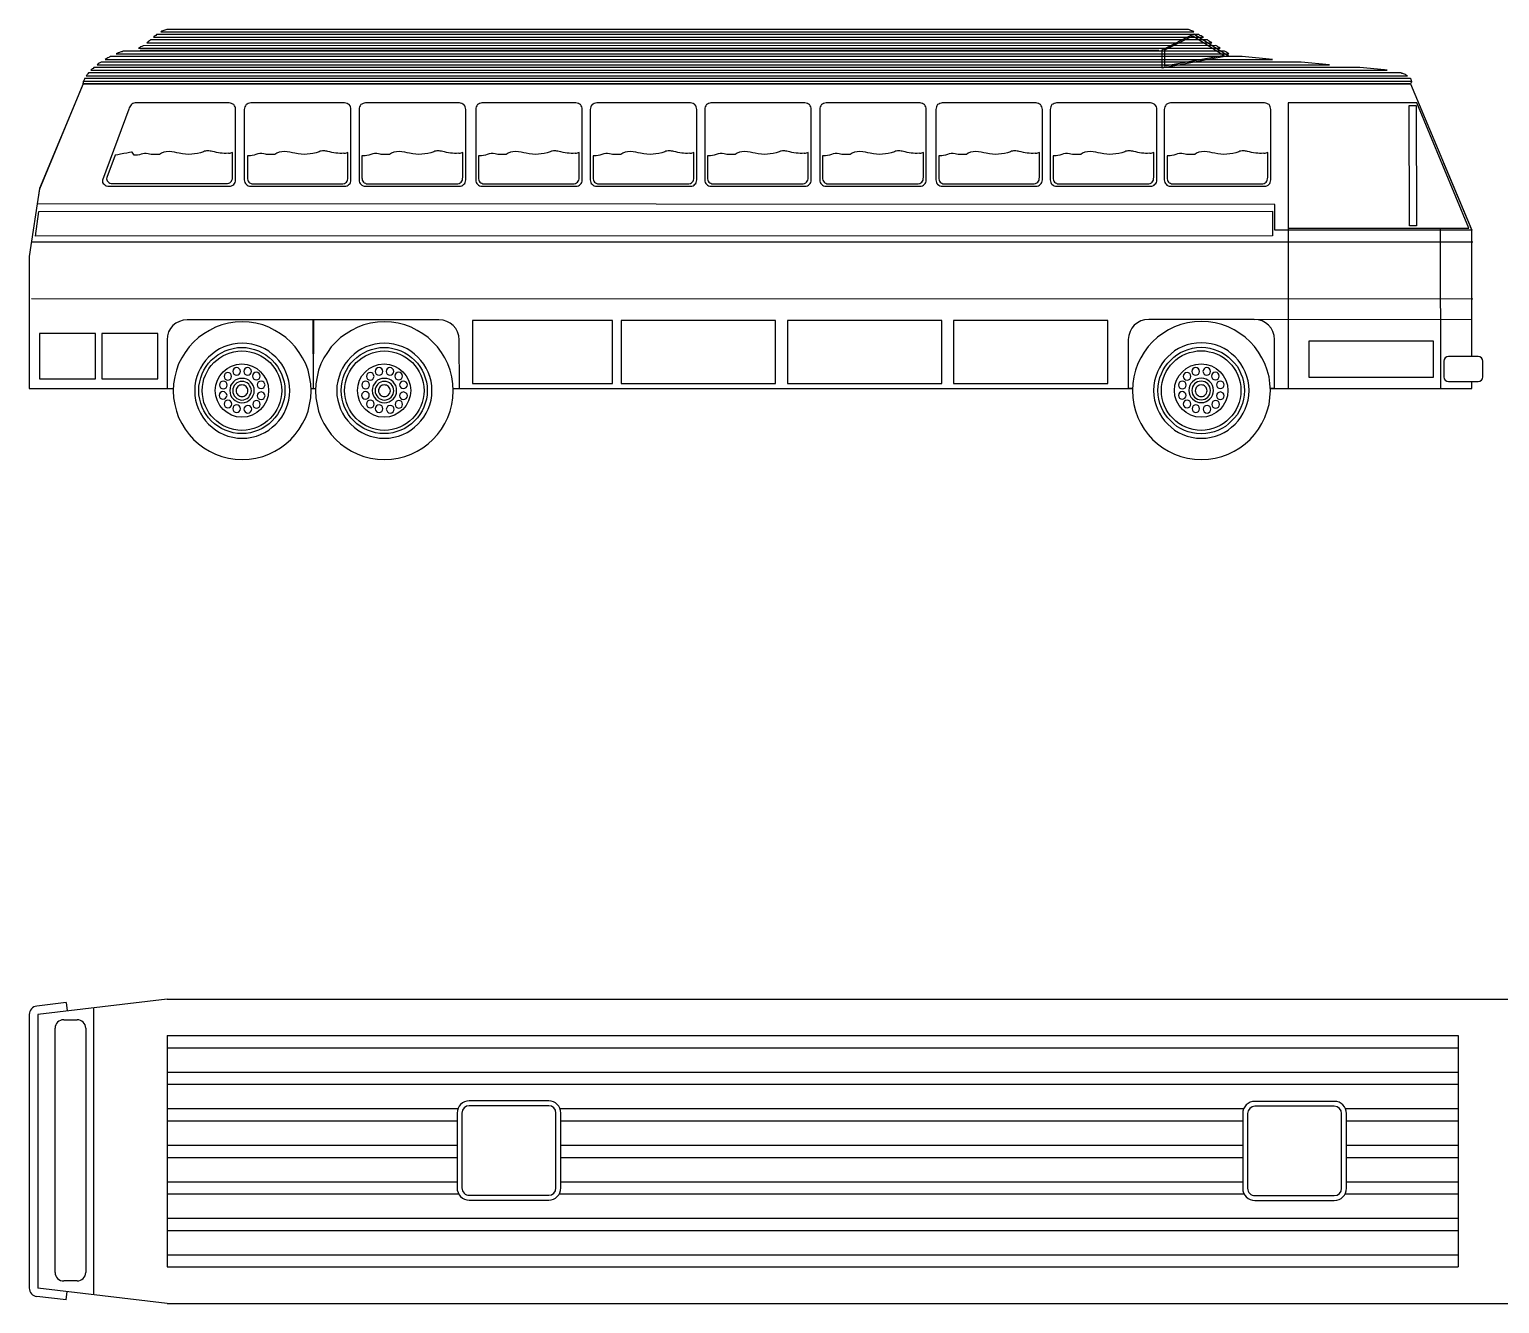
# Model space of a CAD drawing. Header units: millimetres. Extents: x 35403 to 155690, y 202798 to 276657.
# Drawn here: x 46116 to 58186, y 212140 to 222602 of the extents above; entities that cross this region are included whole.
import ezdxf

# ---------------------------------------------------------------- set-up
doc = ezdxf.new("R2010")
doc.units = ezdxf.units.MM

# ---------------------------------------------------------------- blocks, each defined once
blk = doc.blocks.new('A$C17660813')
at = {"linetype": 'Continuous'}
for points in [[(2373, 3513), (2382, 3517), (2389, 3520), (2397, 3524), (2404, 3527), (2410, 3529), (2416, 3530), (2420, 3532), (2425, 3532), (10787, 3532), (10796, 3532), (10805, 3530), (10813, 3529), (10821, 3527), (10830, 3524), (10839, 3520), (10846, 3517), (10855, 3513), (2373, 3513)], [(2088, 3314), (2632, 3214), (2632, 3364), (2373, 3495), (2088, 3314)], [(2124, 3318), (2612, 3229), (2612, 3363), (2381, 3480), (2124, 3318)], [(2158, 3377), (2166, 3383), (2175, 3389), (2183, 3393), (2192, 3399), (11000, 3398), (11009, 3392), (11020, 3388), (11028, 3382), (11039, 3377), (2158, 3377)], [(2225, 3421), (2233, 3427), (2244, 3433), (2252, 3439), (2261, 3445), (10940, 3445), (10947, 3439), (10955, 3433), (10962, 3427), (10970, 3421), (2225, 3421)], [(2295, 3467), (2306, 3473), (2314, 3479), (2323, 3483), (2332, 3489), (10889, 3489), (10896, 3483), (10902, 3479), (10909, 3473), (10915, 3467), (2295, 3467)], [(1259, 3242), (1493, 3264), (11345, 3264), (11354, 3258), (11361, 3254), (11370, 3248), (11377, 3242), (1259, 3242)], [(1727, 3286), (1976, 3310), (11267, 3310), (11277, 3304), (11289, 3298), (11299, 3292), (11310, 3286), (1727, 3286)], [(2086, 3332), (2094, 3336), (2102, 3342), (2111, 3348), (2121, 3354), (11157, 3354), (11164, 3352), (11171, 3349), (11179, 3348), (11187, 3345), (11195, 3342), (11204, 3339), (11211, 3336), (11220, 3332), (2086, 3332)], [(2660, 3360), (11024, 3358)], [(618, 3151), (624, 3154), (630, 3156), (636, 3161), (643, 3164), (651, 3167), (658, 3170), (665, 3171), (674, 3174), (11448, 3174), (11454, 3168), (11458, 3162), (11463, 3156), (11467, 3151), (618, 3151)], [(786, 3196), (791, 3198), (796, 3198), (801, 3198), (807, 3199), (1010, 3218), (11405, 3218), (11411, 3212), (11417, 3208), (11423, 3202), (11429, 3196), (786, 3196)], [(91, 1884), (1709, 1884), (1709, 2095), (11868, 2099), (11848, 2223), (11492, 3083), (595, 3084), (91, 1884)], [(587, 3106), (587, 3112), (589, 3118), (590, 3123), (593, 3128), (11480, 3128), (11482, 3123), (11485, 3118), (11486, 3112), (11488, 3106), (587, 3106)], [(587, 3106), (587, 3100), (589, 3096), (592, 3090), (595, 3084), (11491, 3084), (11491, 3090), (11489, 3096), (11489, 3100), (11488, 3106), (587, 3106)], [(595, 3083), (11491, 3084)], [(595, 3083), (11491, 3084)], [(595, 3083), (11491, 3084)], [(596, 3084), (596, 3084), (11492, 3084), (11850, 2225), (11934, 1668), (11934, 583), (10751, 583)], [(543, 2928), (1600, 2928), (1600, 1899), (116, 1899), (543, 2928)], [(549, 2906), (546, 1918), (602, 1918), (604, 2906), (549, 2906)], [(1793, 2928), (2565, 2928), (2575, 2927), (2585, 2924), (2594, 2919), (2601, 2914), (2607, 2905), (2612, 2896), (2615, 2886), (2616, 2875), (2616, 2297), (2615, 2286), (2612, 2276), (2607, 2267), (2601, 2260), (2594, 2252), (2585, 2248), (2575, 2245), (2565, 2244), (1793, 2244), (1783, 2245), (1773, 2248), (1764, 2252), (1756, 2260), (1750, 2267), (1746, 2276), (1743, 2286), (1742, 2297), (1742, 2875), (1743, 2886), (1746, 2896), (1750, 2905), (1756, 2914), (1764, 2919), (1773, 2924), (1783, 2927), (1793, 2928)], [(2730, 2928), (3500, 2928), (3510, 2927), (3520, 2924), (3529, 2919), (3538, 2914), (3544, 2905), (3548, 2896), (3551, 2886), (3552, 2875), (3552, 2297), (3551, 2286), (3548, 2276), (3544, 2267), (3538, 2260), (3529, 2252), (3520, 2248), (3510, 2245), (3500, 2244), (2730, 2244), (2719, 2245), (2709, 2248), (2700, 2252), (2693, 2260), (2685, 2267), (2681, 2276), (2678, 2286), (2676, 2297), (2676, 2875), (2678, 2886), (2681, 2896), (2685, 2905), (2693, 2914), (2700, 2919), (2709, 2924), (2719, 2927), (2730, 2928)], [(3669, 2928), (4439, 2928), (4449, 2927), (4459, 2924), (4468, 2919), (4477, 2914), (4483, 2905), (4487, 2896), (4490, 2886), (4492, 2875), (4492, 2297), (4490, 2286), (4487, 2276), (4483, 2267), (4477, 2260), (4468, 2252), (4459, 2248), (4449, 2245), (4439, 2244), (3669, 2244), (3659, 2245), (3648, 2248), (3639, 2252), (3632, 2260), (3626, 2267), (3622, 2276), (3619, 2286), (3617, 2297), (3617, 2875), (3619, 2886), (3622, 2896), (3626, 2905), (3632, 2914), (3639, 2919), (3648, 2924), (3659, 2927), (3669, 2928)], [(4621, 2928), (5393, 2928), (5403, 2927), (5413, 2924), (5422, 2919), (5430, 2914), (5436, 2905), (5440, 2896), (5443, 2886), (5444, 2875), (5444, 2297), (5443, 2286), (5440, 2276), (5436, 2267), (5430, 2260), (5422, 2252), (5413, 2248), (5403, 2245), (5393, 2244), (4621, 2244), (4611, 2245), (4601, 2248), (4592, 2252), (4585, 2260), (4579, 2267), (4574, 2276), (4571, 2286), (4570, 2297), (4570, 2875), (4571, 2886), (4574, 2896), (4579, 2905), (4585, 2914), (4592, 2919), (4601, 2924), (4611, 2927), (4621, 2928)], [(5567, 2928), (6338, 2928), (6348, 2927), (6359, 2924), (6367, 2919), (6375, 2914), (6381, 2905), (6385, 2896), (6388, 2886), (6389, 2875), (6389, 2297), (6388, 2286), (6385, 2276), (6381, 2267), (6375, 2260), (6367, 2252), (6359, 2248), (6348, 2245), (6338, 2244), (5567, 2244), (5556, 2245), (5546, 2248), (5537, 2252), (5530, 2260), (5524, 2267), (5519, 2276), (5516, 2286), (5515, 2297), (5515, 2875), (5516, 2886), (5519, 2896), (5524, 2905), (5530, 2914), (5537, 2919), (5546, 2924), (5556, 2927), (5567, 2928)], [(6506, 2928), (7276, 2928), (7286, 2927), (7296, 2924), (7305, 2919), (7314, 2914), (7320, 2905), (7324, 2896), (7327, 2886), (7329, 2875), (7329, 2297), (7327, 2286), (7324, 2276), (7320, 2267), (7314, 2260), (7305, 2252), (7296, 2248), (7286, 2245), (7276, 2244), (6506, 2244), (6495, 2245), (6485, 2248), (6476, 2252), (6469, 2260), (6463, 2267), (6459, 2276), (6456, 2286), (6454, 2297), (6454, 2875), (6456, 2886), (6459, 2896), (6463, 2905), (6469, 2914), (6476, 2919), (6485, 2924), (6495, 2927), (6506, 2928)], [(7447, 2928), (8218, 2928), (8228, 2927), (8239, 2924), (8247, 2919), (8255, 2914), (8261, 2905), (8265, 2896), (8268, 2886), (8269, 2875), (8269, 2297), (8268, 2286), (8265, 2276), (8261, 2267), (8255, 2260), (8247, 2252), (8239, 2248), (8228, 2245), (8218, 2244), (7447, 2244), (7436, 2245), (7426, 2248), (7417, 2252), (7410, 2260), (7404, 2267), (7399, 2276), (7396, 2286), (7395, 2297), (7395, 2875), (7396, 2886), (7399, 2896), (7404, 2905), (7410, 2914), (7417, 2919), (7426, 2924), (7436, 2927), (7447, 2928)], [(8403, 2928), (9173, 2928), (9184, 2927), (9194, 2924), (9203, 2919), (9212, 2914), (9218, 2905), (9222, 2896), (9225, 2886), (9226, 2875), (9226, 2297), (9225, 2286), (9222, 2276), (9218, 2267), (9212, 2260), (9203, 2252), (9194, 2248), (9184, 2245), (9173, 2244), (8403, 2244), (8393, 2245), (8383, 2248), (8374, 2252), (8367, 2260), (8359, 2267), (8355, 2276), (8352, 2286), (8350, 2297), (8350, 2875), (8352, 2886), (8355, 2896), (8359, 2905), (8367, 2914), (8374, 2919), (8383, 2924), (8393, 2927), (8403, 2928)], [(9346, 2928), (10116, 2928), (10126, 2927), (10136, 2924), (10145, 2919), (10154, 2914), (10160, 2905), (10164, 2896), (10167, 2886), (10169, 2875), (10169, 2297), (10167, 2286), (10164, 2276), (10160, 2267), (10154, 2260), (10145, 2252), (10136, 2248), (10126, 2245), (10116, 2244), (9346, 2244), (9335, 2245), (9325, 2248), (9316, 2252), (9309, 2260), (9301, 2267), (9297, 2276), (9294, 2286), (9293, 2297), (9293, 2875), (9294, 2886), (9297, 2896), (9301, 2905), (9309, 2914), (9316, 2919), (9325, 2924), (9335, 2927), (9346, 2928)], [(10292, 2928), (11065, 2928), (11076, 2927), (11084, 2924), (11092, 2919), (11098, 2912), (11104, 2905), (11109, 2896), (11114, 2887), (11117, 2877), (11332, 2295), (11333, 2285), (11332, 2276), (11327, 2267), (11320, 2260), (11311, 2252), (11302, 2248), (11290, 2245), (11280, 2244), (10292, 2244), (10282, 2245), (10273, 2248), (10264, 2252), (10256, 2258), (10250, 2267), (10245, 2276), (10242, 2285), (10241, 2295), (10241, 2877), (10242, 2887), (10245, 2896), (10250, 2905), (10256, 2914), (10264, 2919), (10273, 2924), (10282, 2927), (10292, 2928)], [(91, 847), (91, 1319), (91, 1887), (322, 2435), (322, 2435)], [(1767, 2520), (1774, 2519), (1783, 2516), (1790, 2513), (1798, 2512), (1799, 2515), (1817, 2513), (1833, 2513), (1849, 2515), (1865, 2517), (1883, 2519), (1899, 2522), (1915, 2526), (1932, 2529), (1940, 2531), (1949, 2532), (1958, 2534), (1968, 2534), (1977, 2534), (1988, 2532), (1995, 2531), (2004, 2528), (2029, 2519), (2054, 2513), (2077, 2509), (2101, 2507), (2126, 2506), (2151, 2507), (2176, 2510), (2202, 2516), (2222, 2519), (2242, 2523), (2264, 2526), (2288, 2529), (2310, 2528), (2331, 2525), (2350, 2517), (2366, 2506), (2378, 2506), (2389, 2506), (2400, 2506), (2412, 2506), (2423, 2506), (2434, 2506), (2445, 2507), (2457, 2510), (2473, 2512), (2490, 2512), (2506, 2509), (2522, 2504), (2537, 2500), (2553, 2497), (2568, 2495), (2584, 2495), (2587, 2494), (2588, 2494), (2590, 2495), (2591, 2495), (2593, 2495), (2593, 2313), (2593, 2304), (2590, 2295), (2587, 2286), (2581, 2279), (2575, 2273), (2566, 2269), (2557, 2264), (2548, 2263), (1823, 2263), (1808, 2264), (1796, 2267), (1787, 2272), (1780, 2278), (1774, 2286), (1770, 2295), (1768, 2305), (1767, 2319), (1767, 2520)], [(2702, 2520), (2709, 2519), (2718, 2516), (2725, 2513), (2732, 2512), (2735, 2515), (2753, 2513), (2769, 2513), (2785, 2515), (2802, 2517), (2818, 2519), (2834, 2522), (2850, 2526), (2866, 2529), (2875, 2531), (2886, 2532), (2894, 2534), (2905, 2534), (2914, 2534), (2924, 2532), (2931, 2531), (2940, 2528), (2965, 2519), (2990, 2513), (3014, 2509), (3037, 2507), (3062, 2506), (3087, 2507), (3112, 2510), (3139, 2516), (3158, 2519), (3179, 2523), (3201, 2526), (3223, 2529), (3246, 2528), (3267, 2525), (3286, 2517), (3302, 2506), (3314, 2506), (3326, 2506), (3336, 2506), (3348, 2506), (3360, 2506), (3370, 2506), (3382, 2507), (3393, 2510), (3410, 2512), (3426, 2512), (3442, 2509), (3457, 2504), (3473, 2500), (3489, 2497), (3504, 2495), (3520, 2495), (3522, 2494), (3523, 2494), (3526, 2495), (3527, 2495), (3529, 2495), (3529, 2313), (3527, 2304), (3526, 2295), (3522, 2286), (3516, 2279), (3510, 2273), (3501, 2269), (3494, 2264), (3483, 2263), (2757, 2263), (2743, 2264), (2731, 2267), (2722, 2272), (2715, 2278), (2709, 2286), (2704, 2295), (2703, 2305), (2702, 2319), (2702, 2520)], [(3641, 2520), (3648, 2519), (3657, 2516), (3664, 2513), (3672, 2512), (3675, 2515), (3692, 2513), (3709, 2513), (3725, 2515), (3741, 2517), (3757, 2519), (3773, 2522), (3790, 2526), (3806, 2529), (3815, 2531), (3825, 2532), (3834, 2534), (3844, 2534), (3853, 2534), (3863, 2532), (3871, 2531), (3879, 2528), (3904, 2519), (3929, 2513), (3953, 2509), (3976, 2507), (4002, 2506), (4027, 2507), (4052, 2510), (4078, 2516), (4097, 2519), (4118, 2523), (4140, 2526), (4162, 2529), (4186, 2528), (4206, 2525), (4225, 2517), (4241, 2506), (4253, 2506), (4265, 2506), (4275, 2506), (4287, 2506), (4299, 2506), (4309, 2506), (4321, 2507), (4333, 2510), (4349, 2512), (4365, 2512), (4381, 2509), (4396, 2504), (4412, 2500), (4428, 2497), (4443, 2495), (4459, 2495), (4461, 2494), (4462, 2494), (4465, 2495), (4467, 2495), (4468, 2495), (4468, 2313), (4467, 2304), (4465, 2295), (4461, 2286), (4456, 2279), (4449, 2273), (4442, 2269), (4433, 2264), (4423, 2263), (3698, 2263), (3684, 2264), (3672, 2267), (3661, 2272), (3654, 2278), (3648, 2286), (3644, 2295), (3642, 2305), (3641, 2319), (3641, 2520)], [(4593, 2520), (4601, 2519), (4610, 2516), (4617, 2513), (4624, 2512), (4627, 2515), (4645, 2513), (4661, 2513), (4677, 2515), (4693, 2517), (4710, 2519), (4726, 2522), (4742, 2526), (4758, 2529), (4767, 2531), (4777, 2532), (4786, 2534), (4797, 2534), (4805, 2534), (4816, 2532), (4823, 2531), (4832, 2528), (4857, 2519), (4882, 2513), (4905, 2509), (4929, 2507), (4954, 2506), (4979, 2507), (5004, 2510), (5031, 2516), (5050, 2519), (5070, 2523), (5092, 2526), (5115, 2529), (5138, 2528), (5159, 2525), (5178, 2517), (5194, 2506), (5206, 2506), (5218, 2506), (5228, 2506), (5240, 2506), (5251, 2506), (5262, 2506), (5274, 2507), (5285, 2510), (5301, 2512), (5318, 2512), (5334, 2509), (5349, 2504), (5365, 2500), (5381, 2497), (5396, 2495), (5412, 2495), (5415, 2494), (5416, 2494), (5418, 2495), (5419, 2495), (5421, 2495), (5421, 2313), (5421, 2304), (5418, 2295), (5415, 2286), (5409, 2279), (5402, 2273), (5394, 2269), (5385, 2264), (5375, 2263), (4651, 2263), (4636, 2264), (4624, 2267), (4614, 2272), (4607, 2278), (4601, 2286), (4596, 2295), (4595, 2305), (4593, 2319), (4593, 2520)], [(5539, 2520), (5546, 2519), (5555, 2516), (5564, 2513), (5571, 2512), (5572, 2515), (5590, 2513), (5606, 2513), (5622, 2515), (5639, 2517), (5656, 2519), (5673, 2522), (5689, 2526), (5705, 2529), (5714, 2531), (5723, 2532), (5731, 2534), (5742, 2534), (5751, 2534), (5761, 2532), (5768, 2531), (5777, 2528), (5802, 2519), (5827, 2513), (5851, 2509), (5874, 2507), (5899, 2506), (5924, 2507), (5949, 2510), (5976, 2516), (5995, 2519), (6015, 2523), (6038, 2526), (6060, 2529), (6083, 2528), (6104, 2525), (6123, 2517), (6139, 2506), (6151, 2506), (6163, 2506), (6173, 2506), (6185, 2506), (6197, 2506), (6207, 2506), (6219, 2507), (6230, 2510), (6247, 2512), (6263, 2512), (6279, 2509), (6295, 2504), (6310, 2500), (6326, 2497), (6341, 2495), (6357, 2495), (6360, 2494), (6361, 2494), (6363, 2495), (6364, 2495), (6366, 2495), (6366, 2313), (6366, 2304), (6363, 2295), (6360, 2286), (6354, 2279), (6348, 2273), (6339, 2269), (6331, 2264), (6322, 2263), (5596, 2263), (5581, 2264), (5569, 2267), (5559, 2272), (5552, 2278), (5547, 2286), (5543, 2295), (5540, 2305), (5539, 2319), (5539, 2520)], [(6478, 2520), (6485, 2519), (6494, 2516), (6501, 2513), (6509, 2512), (6512, 2515), (6529, 2513), (6546, 2513), (6562, 2515), (6578, 2517), (6594, 2519), (6610, 2522), (6626, 2526), (6643, 2529), (6651, 2531), (6662, 2532), (6671, 2534), (6681, 2534), (6690, 2534), (6700, 2532), (6707, 2531), (6716, 2528), (6741, 2519), (6766, 2513), (6790, 2509), (6813, 2507), (6838, 2506), (6863, 2507), (6889, 2510), (6915, 2516), (6934, 2519), (6955, 2523), (6977, 2526), (6999, 2529), (7023, 2528), (7043, 2525), (7062, 2517), (7078, 2506), (7090, 2506), (7102, 2506), (7112, 2506), (7124, 2506), (7136, 2506), (7146, 2506), (7158, 2507), (7170, 2510), (7186, 2512), (7202, 2512), (7218, 2509), (7233, 2504), (7249, 2500), (7265, 2497), (7280, 2495), (7296, 2495), (7298, 2494), (7299, 2494), (7302, 2495), (7304, 2495), (7305, 2495), (7305, 2313), (7304, 2304), (7302, 2295), (7298, 2286), (7293, 2279), (7286, 2273), (7279, 2269), (7270, 2264), (7260, 2263), (6534, 2263), (6519, 2264), (6507, 2267), (6498, 2272), (6491, 2278), (6485, 2286), (6481, 2295), (6479, 2305), (6478, 2319), (6478, 2520)], [(7420, 2520), (7427, 2519), (7436, 2516), (7444, 2513), (7451, 2512), (7452, 2515), (7470, 2513), (7486, 2513), (7502, 2515), (7519, 2517), (7536, 2519), (7552, 2522), (7569, 2526), (7585, 2529), (7594, 2531), (7603, 2532), (7611, 2534), (7622, 2534), (7631, 2534), (7641, 2532), (7648, 2531), (7657, 2528), (7682, 2519), (7707, 2513), (7731, 2509), (7754, 2507), (7779, 2506), (7804, 2507), (7829, 2510), (7856, 2516), (7875, 2519), (7896, 2523), (7918, 2526), (7941, 2529), (7963, 2528), (7984, 2525), (8003, 2517), (8019, 2506), (8031, 2506), (8043, 2506), (8053, 2506), (8065, 2506), (8077, 2506), (8087, 2506), (8099, 2507), (8110, 2510), (8127, 2512), (8143, 2512), (8159, 2509), (8175, 2504), (8190, 2500), (8206, 2497), (8221, 2495), (8237, 2495), (8240, 2494), (8241, 2494), (8243, 2495), (8244, 2495), (8246, 2495), (8246, 2313), (8246, 2304), (8243, 2295), (8240, 2286), (8234, 2279), (8228, 2273), (8219, 2269), (8211, 2264), (8202, 2263), (7476, 2263), (7461, 2264), (7449, 2267), (7441, 2272), (7433, 2278), (7427, 2286), (7423, 2295), (7421, 2305), (7420, 2319), (7420, 2520)], [(8375, 2520), (8383, 2519), (8392, 2516), (8399, 2513), (8406, 2512), (8409, 2515), (8427, 2513), (8443, 2513), (8459, 2515), (8476, 2517), (8492, 2519), (8508, 2522), (8524, 2526), (8540, 2529), (8549, 2531), (8560, 2532), (8568, 2534), (8579, 2534), (8588, 2534), (8596, 2532), (8605, 2531), (8613, 2528), (8638, 2519), (8663, 2513), (8686, 2509), (8711, 2507), (8735, 2506), (8760, 2507), (8786, 2510), (8813, 2516), (8832, 2519), (8852, 2523), (8875, 2526), (8897, 2529), (8920, 2528), (8941, 2525), (8960, 2517), (8976, 2506), (8988, 2506), (8998, 2506), (9010, 2506), (9022, 2506), (9032, 2506), (9044, 2506), (9054, 2507), (9066, 2510), (9082, 2512), (9100, 2512), (9115, 2509), (9131, 2504), (9147, 2500), (9162, 2497), (9178, 2495), (9193, 2495), (9196, 2494), (9197, 2494), (9200, 2495), (9201, 2495), (9203, 2495), (9203, 2313), (9201, 2304), (9200, 2295), (9196, 2286), (9190, 2279), (9184, 2273), (9175, 2269), (9168, 2264), (9157, 2263), (8431, 2263), (8417, 2264), (8405, 2267), (8396, 2272), (8389, 2278), (8383, 2286), (8378, 2295), (8377, 2305), (8375, 2319), (8375, 2520)], [(9318, 2520), (9325, 2519), (9334, 2516), (9341, 2513), (9349, 2512), (9352, 2515), (9368, 2513), (9385, 2513), (9402, 2515), (9418, 2517), (9434, 2519), (9450, 2522), (9466, 2526), (9483, 2529), (9491, 2531), (9500, 2532), (9509, 2534), (9519, 2534), (9528, 2534), (9539, 2532), (9546, 2531), (9555, 2528), (9580, 2519), (9605, 2513), (9628, 2509), (9653, 2507), (9677, 2506), (9702, 2507), (9728, 2510), (9755, 2516), (9774, 2519), (9795, 2523), (9817, 2526), (9839, 2529), (9862, 2528), (9883, 2525), (9902, 2517), (9918, 2506), (9930, 2506), (9940, 2506), (9952, 2506), (9964, 2506), (9974, 2506), (9986, 2506), (9996, 2507), (10008, 2510), (10024, 2512), (10041, 2512), (10057, 2509), (10073, 2504), (10088, 2500), (10104, 2497), (10119, 2495), (10135, 2495), (10138, 2494), (10139, 2494), (10141, 2495), (10142, 2495), (10144, 2495), (10144, 2313), (10144, 2304), (10141, 2295), (10138, 2286), (10132, 2279), (10126, 2273), (10117, 2269), (10108, 2264), (10099, 2263), (9374, 2263), (9359, 2264), (9347, 2267), (9338, 2272), (9331, 2278), (9325, 2286), (9321, 2295), (9319, 2305), (9318, 2319), (9318, 2520)], [(10266, 2520), (10273, 2519), (10282, 2516), (10289, 2513), (10297, 2512), (10300, 2515), (10317, 2513), (10334, 2513), (10350, 2515), (10366, 2517), (10382, 2519), (10398, 2522), (10415, 2526), (10431, 2529), (10440, 2531), (10450, 2532), (10459, 2534), (10469, 2534), (10478, 2534), (10488, 2532), (10496, 2531), (10504, 2528), (10529, 2519), (10554, 2513), (10578, 2509), (10601, 2507), (10627, 2506), (10652, 2507), (10677, 2510), (10703, 2516), (10722, 2519), (10743, 2523), (10765, 2526), (10787, 2529), (10811, 2528), (10831, 2525), (10850, 2517), (10866, 2506), (10878, 2506), (10890, 2506), (10900, 2506), (10912, 2506), (10924, 2506), (10934, 2506), (10946, 2507), (10958, 2510), (10974, 2512), (10989, 2512), (11003, 2510), (11017, 2507), (11030, 2503), (11045, 2500), (11059, 2498), (11074, 2498), (11089, 2525), (11096, 2523), (11112, 2520), (11134, 2516), (11159, 2512), (11186, 2507), (11208, 2503), (11224, 2500), (11230, 2498), (11298, 2316), (11301, 2305), (11299, 2297), (11296, 2289), (11290, 2282), (11282, 2275), (11273, 2270), (11263, 2267), (11252, 2266), (10314, 2266), (10306, 2267), (10297, 2269), (10288, 2273), (10282, 2279), (10275, 2286), (10270, 2295), (10267, 2305), (10266, 2319), (10266, 2520)], [(11856, 2038), (1727, 2039), (1727, 1837), (11884, 1834), (11856, 2038)], [(350, 1899), (349, 583)], [(1600, 1899), (1599, 583)], [(82, 1784), (11915, 1786)], [(82, 1784), (11915, 1786)], [(82, 1784), (11915, 1786)], [(82, 1318), (11915, 1319)], [(82, 1318), (11915, 1319)], [(82, 1318), (11915, 1319)], [(1874, 1151), (91, 1153)], [(1746, 586), (1711, 586), (1711, 986), (1714, 1020), (1724, 1051), (1739, 1079), (1759, 1103), (1784, 1123), (1812, 1138), (1843, 1148), (1877, 1151)], [(2311, 1134), (2369, 1131), (2425, 1122), (2479, 1109), (2532, 1089), (2581, 1064), (2628, 1036), (2672, 1004), (2712, 967), (2749, 928), (2781, 883), (2809, 836), (2834, 788), (2853, 735), (2866, 680), (2875, 624), (2878, 567), (2875, 509), (2866, 453), (2853, 399), (2834, 346), (2809, 297), (2781, 250), (2749, 206), (2712, 166), (2672, 130), (2628, 97), (2581, 69), (2532, 44), (2479, 25), (2425, 12), (2369, 3), (2311, 0), (2254, 3), (2198, 12), (2144, 25), (2091, 44), (2042, 69), (1995, 97), (1951, 130), (1911, 166), (1874, 206), (1842, 250), (1814, 297), (1789, 346), (1770, 399), (1756, 453), (1748, 509), (1745, 567), (1748, 624), (1756, 680), (1770, 735), (1789, 788), (1814, 836), (1842, 883), (1874, 928), (1911, 967), (1951, 1004), (1995, 1036), (2042, 1064), (2091, 1089), (2144, 1109), (2198, 1122), (2254, 1131), (2311, 1134)], [(1877, 1151), (2744, 1151), (2778, 1148), (2809, 1138), (2837, 1123), (2862, 1103), (2883, 1079), (2897, 1051), (2908, 1020), (2911, 986), (2911, 586), (2877, 586)], [(3080, 1141), (4346, 1141), (4346, 624), (3080, 624), (3080, 1141)], [(4443, 1141), (5709, 1141), (5709, 624), (4443, 624), (4443, 1141)], [(5808, 1141), (7074, 1141), (7074, 624), (5808, 624), (5808, 1141)], [(7145, 1141), (8296, 1141), (8296, 624), (7145, 624), (7145, 1141)], [(8454, 583), (8403, 583), (8405, 983), (8408, 1017), (8418, 1048), (8433, 1076), (8453, 1100), (8479, 1120), (8507, 1135), (8537, 1145), (8571, 1148)], [(9019, 1131), (9076, 1128), (9132, 1119), (9187, 1106), (9238, 1086), (9288, 1061), (9334, 1033), (9378, 1001), (9418, 964), (9455, 925), (9487, 880), (9515, 835), (9540, 785), (9559, 733), (9572, 679), (9581, 623), (9584, 565), (9581, 508), (9572, 452), (9559, 398), (9540, 346), (9515, 296), (9487, 250), (9455, 206), (9418, 166), (9378, 130), (9334, 97), (9288, 69), (9238, 44), (9187, 25), (9132, 12), (9076, 3), (9019, 0), (8961, 3), (8905, 12), (8851, 25), (8800, 44), (8749, 69), (8704, 97), (8660, 130), (8620, 166), (8583, 206), (8551, 250), (8523, 296), (8498, 346), (8479, 398), (8465, 452), (8456, 508), (8453, 565), (8456, 623), (8465, 679), (8479, 733), (8498, 785), (8523, 835), (8551, 880), (8583, 925), (8620, 964), (8660, 1001), (8704, 1033), (8749, 1061), (8800, 1086), (8851, 1106), (8905, 1119), (8961, 1128), (9019, 1131)], [(8571, 1148), (9602, 1148), (9603, 583), (9583, 583)], [(9622, 583), (9602, 583), (9603, 1148), (10637, 1148)], [(10186, 1131), (10244, 1128), (10300, 1119), (10354, 1106), (10406, 1086), (10456, 1061), (10501, 1033), (10546, 1001), (10585, 964), (10622, 925), (10654, 880), (10682, 835), (10708, 785), (10727, 733), (10740, 679), (10749, 623), (10752, 565), (10749, 508), (10740, 452), (10727, 398), (10708, 346), (10682, 296), (10654, 250), (10622, 206), (10585, 166), (10546, 130), (10501, 97), (10456, 69), (10406, 44), (10354, 25), (10300, 12), (10244, 3), (10186, 0), (10129, 3), (10073, 12), (10018, 25), (9967, 44), (9917, 69), (9871, 97), (9827, 130), (9787, 166), (9751, 206), (9718, 250), (9690, 296), (9665, 346), (9646, 398), (9633, 452), (9624, 508), (9621, 565), (9624, 623), (9633, 679), (9646, 733), (9665, 785), (9690, 835), (9718, 880), (9751, 925), (9787, 964), (9827, 1001), (9871, 1033), (9917, 1061), (9967, 1086), (10018, 1106), (10073, 1119), (10129, 1128), (10186, 1131)], [(10637, 1148), (10671, 1145), (10702, 1135), (10730, 1120), (10755, 1100), (10775, 1076), (10790, 1048), (10800, 1017), (10803, 983), (10802, 583), (10751, 583)], [(405, 972), (1430, 972), (1430, 676), (405, 676), (405, 972)], [(10878, 1035), (11339, 1035), (11339, 663), (10878, 663), (10878, 1035)], [(11391, 1035), (11851, 1035), (11851, 663), (11391, 663), (11391, 1035)], [(40, 847), (281, 847), (297, 844), (309, 835), (318, 823), (321, 807), (321, 680), (318, 664), (309, 652), (297, 643), (281, 640), (40, 640), (24, 643), (12, 652), (3, 664), (0, 680), (0, 807), (3, 823), (12, 835), (24, 844), (40, 847)], [(2311, 958), (2351, 957), (2391, 951), (2428, 941), (2464, 928), (2498, 911), (2531, 892), (2560, 869), (2588, 844), (2613, 816), (2637, 786), (2656, 754), (2672, 720), (2685, 683), (2696, 646), (2702, 607), (2703, 567), (2702, 527), (2696, 487), (2685, 451), (2672, 414), (2656, 380), (2637, 347), (2613, 318), (2588, 290), (2560, 265), (2531, 241), (2498, 222), (2464, 206), (2428, 193), (2391, 183), (2351, 177), (2311, 175), (2272, 177), (2232, 183), (2195, 193), (2158, 206), (2124, 222), (2092, 241), (2063, 265), (2035, 290), (2010, 318), (1986, 347), (1967, 380), (1951, 414), (1937, 451), (1927, 487), (1921, 527), (1920, 567), (1921, 607), (1927, 646), (1937, 683), (1951, 720), (1967, 754), (1986, 786), (2010, 816), (2035, 844), (2063, 869), (2092, 892), (2124, 911), (2158, 928), (2195, 941), (2232, 951), (2272, 957), (2311, 958)], [(2313, 922), (2276, 920), (2241, 914), (2207, 905), (2175, 894), (2144, 879), (2114, 861), (2088, 841), (2063, 817), (2039, 792), (2018, 766), (2001, 736), (1986, 705), (1974, 673), (1965, 639), (1960, 604), (1958, 567), (1960, 530), (1965, 495), (1974, 461), (1986, 428), (2001, 398), (2018, 368), (2039, 342), (2063, 317), (2088, 293), (2114, 272), (2144, 255), (2175, 240), (2207, 228), (2241, 219), (2276, 214), (2313, 212), (2350, 214), (2385, 219), (2419, 228), (2451, 240), (2482, 255), (2512, 272), (2538, 293), (2563, 317), (2587, 342), (2607, 368), (2625, 398), (2640, 428), (2651, 461), (2660, 495), (2666, 530), (2668, 567), (2666, 604), (2660, 639), (2651, 673), (2640, 705), (2625, 736), (2607, 766), (2587, 792), (2563, 817), (2538, 841), (2512, 861), (2482, 879), (2451, 894), (2419, 905), (2385, 914), (2350, 920), (2313, 922)], [(2313, 894), (2279, 892), (2247, 886), (2216, 879), (2186, 867), (2157, 854), (2130, 838), (2105, 819), (2082, 798), (2061, 774), (2042, 749), (2026, 723), (2013, 693), (2001, 664), (1993, 633), (1988, 601), (1986, 567), (1988, 533), (1993, 501), (2001, 470), (2013, 440), (2026, 411), (2042, 384), (2061, 359), (2082, 336), (2105, 315), (2130, 296), (2157, 280), (2186, 267), (2216, 255), (2247, 247), (2279, 241), (2313, 240), (2347, 241), (2379, 247), (2410, 255), (2439, 267), (2469, 280), (2495, 296), (2520, 315), (2544, 336), (2565, 359), (2584, 384), (2600, 411), (2613, 440), (2625, 470), (2632, 501), (2638, 533), (2640, 567), (2638, 601), (2632, 633), (2625, 664), (2613, 693), (2600, 723), (2584, 749), (2565, 774), (2544, 798), (2520, 819), (2495, 838), (2469, 854), (2439, 867), (2410, 879), (2379, 886), (2347, 892), (2313, 894)], [(9019, 955), (9059, 954), (9097, 948), (9135, 938), (9170, 925), (9204, 908), (9237, 889), (9266, 866), (9294, 841), (9319, 813), (9343, 783), (9362, 751), (9378, 717), (9391, 682), (9402, 643), (9408, 605), (9409, 565), (9408, 526), (9402, 487), (9391, 449), (9378, 414), (9362, 380), (9343, 347), (9319, 318), (9294, 290), (9266, 265), (9237, 241), (9204, 222), (9170, 206), (9135, 193), (9097, 183), (9059, 177), (9019, 175), (8979, 177), (8941, 183), (8903, 193), (8867, 206), (8833, 222), (8801, 241), (8772, 265), (8744, 290), (8719, 318), (8695, 347), (8676, 380), (8660, 414), (8646, 449), (8636, 487), (8630, 526), (8629, 565), (8630, 605), (8636, 643), (8646, 682), (8660, 717), (8676, 751), (8695, 783), (8719, 813), (8744, 841), (8772, 866), (8801, 889), (8833, 908), (8867, 925), (8903, 938), (8941, 948), (8979, 954), (9019, 955)], [(9020, 920), (8985, 919), (8950, 913), (8916, 904), (8883, 892), (8852, 877), (8823, 860), (8797, 839), (8772, 817), (8748, 791), (8727, 764), (8710, 735), (8695, 704), (8683, 671), (8674, 638), (8668, 602), (8667, 567), (8668, 531), (8674, 496), (8683, 462), (8695, 430), (8710, 399), (8727, 370), (8748, 343), (8772, 318), (8797, 294), (8823, 274), (8852, 256), (8883, 241), (8916, 230), (8950, 221), (8985, 215), (9020, 214), (9056, 215), (9091, 221), (9125, 230), (9157, 241), (9188, 256), (9218, 274), (9244, 294), (9271, 318), (9293, 343), (9313, 370), (9331, 399), (9346, 430), (9357, 462), (9366, 496), (9372, 531), (9374, 567), (9372, 602), (9366, 638), (9357, 671), (9346, 704), (9331, 735), (9313, 764), (9293, 791), (9271, 817), (9244, 839), (9218, 860), (9188, 877), (9157, 892), (9125, 904), (9091, 913), (9056, 919), (9020, 920)], [(9019, 892), (8986, 891), (8954, 885), (8923, 877), (8892, 866), (8864, 852), (8838, 836), (8813, 817), (8789, 796), (8769, 773), (8749, 748), (8733, 721), (8720, 692), (8708, 663), (8701, 632), (8695, 599), (8693, 565), (8695, 533), (8701, 501), (8708, 470), (8720, 439), (8733, 411), (8749, 384), (8769, 359), (8789, 336), (8813, 315), (8838, 296), (8864, 280), (8892, 267), (8923, 255), (8954, 247), (8986, 241), (9019, 240), (9053, 241), (9085, 247), (9116, 255), (9145, 267), (9175, 280), (9201, 296), (9226, 315), (9250, 336), (9271, 359), (9290, 384), (9306, 411), (9319, 439), (9331, 470), (9338, 501), (9344, 533), (9346, 565), (9344, 599), (9338, 632), (9331, 663), (9319, 692), (9306, 721), (9290, 748), (9271, 773), (9250, 796), (9226, 817), (9201, 836), (9175, 852), (9145, 866), (9116, 877), (9085, 885), (9053, 891), (9019, 892)], [(10186, 955), (10226, 954), (10264, 948), (10303, 938), (10338, 925), (10372, 908), (10404, 889), (10434, 866), (10462, 841), (10487, 813), (10510, 783), (10529, 751), (10546, 717), (10559, 682), (10569, 643), (10575, 605), (10576, 565), (10575, 526), (10569, 487), (10559, 449), (10546, 414), (10529, 380), (10510, 347), (10487, 318), (10462, 290), (10434, 265), (10404, 241), (10372, 222), (10338, 206), (10303, 193), (10264, 183), (10226, 177), (10186, 175), (10147, 177), (10108, 183), (10070, 193), (10035, 206), (10001, 222), (9968, 241), (9939, 265), (9911, 290), (9886, 318), (9862, 347), (9843, 380), (9827, 414), (9814, 449), (9804, 487), (9798, 526), (9796, 565), (9798, 605), (9804, 643), (9814, 682), (9827, 717), (9843, 751), (9862, 783), (9886, 813), (9911, 841), (9939, 866), (9968, 889), (10001, 908), (10035, 925), (10070, 938), (10108, 948), (10147, 954), (10186, 955)], [(10189, 920), (10154, 919), (10119, 913), (10085, 904), (10052, 892), (10021, 877), (9992, 860), (9965, 839), (9940, 817), (9917, 791), (9896, 764), (9879, 735), (9864, 704), (9852, 671), (9843, 638), (9837, 602), (9836, 567), (9837, 531), (9843, 496), (9852, 462), (9864, 430), (9879, 399), (9896, 370), (9917, 343), (9940, 318), (9965, 294), (9992, 274), (10021, 256), (10052, 241), (10085, 230), (10119, 221), (10154, 215), (10189, 214), (10225, 215), (10260, 221), (10294, 230), (10326, 241), (10357, 256), (10387, 274), (10413, 294), (10440, 318), (10462, 343), (10482, 370), (10500, 399), (10515, 430), (10526, 462), (10535, 496), (10541, 531), (10543, 567), (10541, 602), (10535, 638), (10526, 671), (10515, 704), (10500, 735), (10482, 764), (10462, 791), (10440, 817), (10413, 839), (10387, 860), (10357, 877), (10326, 892), (10294, 904), (10260, 913), (10225, 919), (10189, 920)], [(10188, 892), (10155, 891), (10123, 885), (10092, 877), (10061, 866), (10033, 852), (10007, 836), (9982, 817), (9958, 796), (9938, 773), (9918, 748), (9902, 721), (9889, 692), (9877, 663), (9870, 632), (9864, 599), (9862, 565), (9864, 533), (9870, 501), (9877, 470), (9889, 439), (9902, 411), (9918, 384), (9938, 359), (9958, 336), (9982, 315), (10007, 296), (10033, 280), (10061, 267), (10092, 255), (10123, 247), (10155, 241), (10188, 240), (10222, 241), (10254, 247), (10285, 255), (10314, 267), (10344, 280), (10370, 296), (10395, 315), (10419, 336), (10440, 359), (10459, 384), (10475, 411), (10488, 439), (10500, 470), (10507, 501), (10513, 533), (10515, 565), (10513, 599), (10507, 632), (10500, 663), (10488, 692), (10475, 721), (10459, 748), (10440, 773), (10419, 796), (10395, 817), (10370, 836), (10344, 852), (10314, 866), (10285, 877), (10254, 885), (10222, 891), (10188, 892)], [(2313, 786), (2269, 782), (2227, 769), (2191, 748), (2158, 721), (2132, 689), (2111, 652), (2098, 611), (2094, 567), (2098, 523), (2111, 481), (2132, 445), (2158, 412), (2191, 386), (2227, 365), (2269, 352), (2313, 347), (2357, 352), (2398, 365), (2435, 386), (2467, 412), (2494, 445), (2515, 481), (2528, 523), (2532, 567), (2528, 611), (2515, 652), (2494, 689), (2467, 721), (2435, 748), (2398, 769), (2357, 782), (2313, 786)], [(2267, 755), (2279, 752), (2289, 746), (2295, 736), (2298, 723), (2295, 711), (2289, 701), (2279, 695), (2267, 692), (2255, 695), (2245, 701), (2239, 711), (2236, 723), (2239, 736), (2245, 746), (2255, 752), (2267, 755)], [(2389, 724), (2387, 713), (2381, 702), (2370, 695), (2357, 692), (2345, 695), (2335, 702), (2329, 713), (2326, 724), (2329, 736), (2335, 746), (2345, 752), (2357, 755), (2370, 752), (2381, 746), (2387, 736), (2389, 724)], [(9022, 785), (8978, 780), (8936, 767), (8900, 748), (8867, 720), (8841, 688), (8820, 651), (8807, 611), (8802, 567), (8807, 523), (8820, 481), (8841, 445), (8867, 412), (8900, 386), (8936, 365), (8978, 352), (9022, 347), (9066, 352), (9106, 365), (9143, 386), (9175, 412), (9203, 445), (9222, 481), (9235, 523), (9240, 567), (9235, 611), (9222, 651), (9203, 688), (9175, 720), (9143, 748), (9106, 767), (9066, 780), (9022, 785)], [(8973, 755), (8985, 752), (8995, 746), (9001, 736), (9004, 723), (9001, 711), (8995, 701), (8985, 695), (8973, 692), (8961, 695), (8951, 701), (8945, 711), (8942, 723), (8945, 736), (8951, 746), (8961, 752), (8973, 755)], [(9095, 724), (9092, 713), (9087, 702), (9076, 695), (9063, 692), (9051, 695), (9041, 702), (9035, 713), (9032, 724), (9035, 736), (9041, 746), (9051, 752), (9063, 755), (9076, 752), (9087, 746), (9092, 736), (9095, 724)], [(10189, 785), (10145, 780), (10104, 767), (10067, 748), (10035, 720), (10008, 688), (9988, 651), (9974, 611), (9970, 567), (9974, 523), (9988, 481), (10008, 445), (10035, 412), (10067, 386), (10104, 365), (10145, 352), (10189, 347), (10233, 352), (10273, 365), (10310, 386), (10342, 412), (10370, 445), (10389, 481), (10403, 523), (10407, 567), (10403, 611), (10389, 651), (10370, 688), (10342, 720), (10310, 748), (10273, 767), (10233, 780), (10189, 785)], [(10142, 755), (10154, 752), (10164, 746), (10170, 736), (10173, 723), (10170, 711), (10164, 701), (10154, 695), (10142, 692), (10130, 695), (10120, 701), (10114, 711), (10111, 723), (10114, 736), (10120, 746), (10130, 752), (10142, 755)], [(10264, 724), (10261, 713), (10256, 702), (10245, 695), (10232, 692), (10220, 695), (10210, 702), (10204, 713), (10201, 724), (10204, 736), (10210, 746), (10220, 752), (10232, 755), (10245, 752), (10256, 746), (10261, 736), (10264, 724)], [(1745, 583), (91, 583), (91, 640)], [(2155, 645), (2169, 642), (2179, 636), (2185, 626), (2188, 614), (2185, 602), (2179, 592), (2169, 586), (2155, 583), (2144, 586), (2133, 592), (2127, 602), (2124, 614), (2127, 626), (2133, 636), (2144, 642), (2155, 645)], [(2195, 717), (2208, 714), (2219, 708), (2225, 698), (2227, 686), (2225, 674), (2219, 664), (2208, 658), (2195, 655), (2183, 658), (2173, 664), (2167, 674), (2164, 686), (2167, 698), (2173, 708), (2183, 714), (2195, 717)], [(2313, 668), (2333, 667), (2353, 661), (2369, 652), (2384, 639), (2397, 624), (2406, 608), (2412, 589), (2413, 568), (2412, 548), (2406, 529), (2397, 512), (2384, 498), (2369, 484), (2353, 476), (2333, 470), (2313, 468), (2292, 470), (2273, 476), (2257, 484), (2242, 498), (2229, 512), (2220, 529), (2214, 548), (2213, 568), (2214, 589), (2220, 608), (2229, 624), (2242, 639), (2257, 652), (2273, 661), (2292, 667), (2313, 668)], [(2313, 643), (2329, 642), (2342, 638), (2356, 630), (2367, 621), (2376, 610), (2384, 596), (2388, 583), (2389, 567), (2388, 551), (2384, 537), (2376, 524), (2367, 512), (2356, 504), (2342, 496), (2329, 492), (2313, 490), (2297, 492), (2283, 496), (2270, 504), (2258, 512), (2250, 524), (2242, 537), (2238, 551), (2236, 567), (2238, 583), (2242, 596), (2250, 610), (2258, 621), (2270, 630), (2283, 638), (2297, 642), (2313, 643)], [(2313, 614), (2323, 612), (2332, 610), (2339, 605), (2347, 599), (2353, 592), (2357, 584), (2360, 576), (2361, 565), (2360, 555), (2357, 546), (2353, 539), (2347, 531), (2339, 526), (2332, 521), (2323, 518), (2313, 517), (2303, 518), (2294, 521), (2286, 526), (2279, 531), (2273, 539), (2269, 546), (2266, 555), (2264, 565), (2266, 576), (2269, 584), (2273, 592), (2279, 599), (2286, 605), (2294, 610), (2303, 612), (2313, 614)], [(2460, 683), (2457, 671), (2451, 661), (2441, 655), (2429, 652), (2417, 655), (2407, 661), (2401, 671), (2398, 683), (2401, 696), (2407, 707), (2417, 713), (2429, 716), (2441, 713), (2451, 707), (2457, 696), (2460, 683)], [(2498, 612), (2495, 601), (2490, 590), (2479, 584), (2466, 582), (2454, 584), (2444, 590), (2438, 601), (2435, 612), (2438, 624), (2444, 635), (2454, 640), (2466, 643), (2479, 640), (2490, 635), (2495, 624), (2498, 612)], [(8861, 645), (8875, 642), (8885, 636), (8891, 626), (8894, 614), (8891, 602), (8885, 592), (8875, 586), (8861, 583), (8850, 586), (8839, 592), (8833, 602), (8830, 614), (8833, 626), (8839, 636), (8850, 642), (8861, 645)], [(8901, 717), (8914, 714), (8925, 708), (8931, 698), (8933, 686), (8931, 674), (8925, 664), (8914, 658), (8901, 655), (8889, 658), (8879, 664), (8873, 674), (8870, 686), (8873, 698), (8879, 708), (8889, 714), (8901, 717)], [(9019, 667), (9039, 665), (9057, 660), (9075, 651), (9089, 638), (9101, 623), (9112, 607), (9117, 587), (9119, 567), (9117, 546), (9112, 529), (9101, 511), (9089, 496), (9075, 484), (9057, 474), (9039, 468), (9019, 467), (8998, 468), (8979, 474), (8963, 484), (8948, 496), (8935, 511), (8926, 529), (8920, 546), (8919, 567), (8920, 587), (8926, 607), (8935, 623), (8948, 638), (8963, 651), (8979, 660), (8998, 665), (9019, 667)], [(9019, 642), (9034, 640), (9048, 636), (9062, 629), (9073, 620), (9082, 608), (9089, 595), (9094, 582), (9095, 565), (9094, 551), (9089, 536), (9082, 523), (9073, 512), (9062, 502), (9048, 495), (9034, 490), (9019, 489), (9003, 490), (8989, 495), (8976, 502), (8964, 512), (8956, 523), (8948, 536), (8944, 551), (8942, 565), (8944, 582), (8948, 595), (8956, 608), (8964, 620), (8976, 629), (8989, 636), (9003, 640), (9019, 642)], [(9019, 614), (9029, 612), (9038, 610), (9045, 605), (9053, 599), (9059, 592), (9063, 584), (9066, 576), (9067, 565), (9066, 555), (9063, 546), (9059, 539), (9053, 531), (9045, 526), (9038, 521), (9029, 518), (9019, 517), (9009, 518), (9000, 521), (8992, 526), (8985, 531), (8979, 539), (8975, 546), (8972, 555), (8970, 565), (8972, 576), (8975, 584), (8979, 592), (8985, 599), (8992, 605), (9000, 610), (9009, 612), (9019, 614)], [(9166, 683), (9163, 671), (9157, 661), (9147, 655), (9135, 652), (9123, 655), (9113, 661), (9107, 671), (9104, 683), (9107, 696), (9113, 707), (9123, 713), (9135, 716), (9147, 713), (9157, 707), (9163, 696), (9166, 683)], [(9204, 612), (9201, 601), (9196, 590), (9185, 584), (9172, 582), (9160, 584), (9150, 590), (9144, 601), (9141, 612), (9144, 624), (9150, 635), (9160, 640), (9172, 643), (9185, 640), (9196, 635), (9201, 624), (9204, 612)], [(10030, 645), (10044, 642), (10054, 636), (10060, 626), (10063, 614), (10060, 602), (10054, 592), (10044, 586), (10030, 583), (10018, 586), (10008, 592), (10002, 602), (9999, 614), (10002, 626), (10008, 636), (10018, 642), (10030, 645)], [(10070, 717), (10083, 714), (10094, 708), (10099, 698), (10102, 686), (10099, 674), (10094, 664), (10083, 658), (10070, 655), (10058, 658), (10048, 664), (10042, 674), (10039, 686), (10042, 698), (10048, 708), (10058, 714), (10070, 717)], [(10188, 667), (10208, 665), (10226, 660), (10244, 651), (10258, 638), (10270, 623), (10281, 607), (10286, 587), (10288, 567), (10286, 546), (10281, 529), (10270, 511), (10258, 496), (10244, 484), (10226, 474), (10208, 468), (10188, 467), (10167, 468), (10148, 474), (10132, 484), (10117, 496), (10104, 511), (10095, 529), (10089, 546), (10088, 567), (10089, 587), (10095, 607), (10104, 623), (10117, 638), (10132, 651), (10148, 660), (10167, 665), (10188, 667)], [(10188, 642), (10203, 640), (10217, 636), (10230, 629), (10242, 620), (10251, 608), (10258, 595), (10263, 582), (10264, 565), (10263, 551), (10258, 536), (10251, 523), (10242, 512), (10230, 502), (10217, 495), (10203, 490), (10188, 489), (10172, 490), (10158, 495), (10145, 502), (10133, 512), (10125, 523), (10117, 536), (10113, 551), (10111, 565), (10113, 582), (10117, 595), (10125, 608), (10133, 620), (10145, 629), (10158, 636), (10172, 640), (10188, 642)], [(10188, 614), (10198, 612), (10207, 610), (10214, 605), (10222, 599), (10228, 592), (10232, 584), (10235, 576), (10236, 565), (10235, 555), (10232, 546), (10228, 539), (10222, 531), (10214, 526), (10207, 521), (10198, 518), (10188, 517), (10177, 518), (10169, 521), (10161, 526), (10154, 531), (10148, 539), (10144, 546), (10141, 555), (10139, 565), (10141, 576), (10144, 584), (10148, 592), (10154, 599), (10161, 605), (10169, 610), (10177, 612), (10188, 614)], [(10335, 683), (10332, 671), (10326, 661), (10316, 655), (10304, 652), (10292, 655), (10282, 661), (10276, 671), (10273, 683), (10276, 696), (10282, 707), (10292, 713), (10304, 716), (10316, 713), (10326, 707), (10332, 696), (10335, 683)], [(10373, 612), (10370, 601), (10364, 590), (10354, 584), (10341, 582), (10329, 584), (10319, 590), (10313, 601), (10310, 612), (10313, 624), (10319, 635), (10329, 640), (10341, 643), (10354, 640), (10364, 635), (10370, 624), (10373, 612)], [(2124, 524), (2127, 536), (2133, 546), (2144, 552), (2155, 555), (2169, 552), (2179, 546), (2185, 536), (2188, 524), (2185, 512), (2179, 502), (2169, 496), (2155, 493), (2144, 496), (2133, 502), (2127, 512), (2124, 524)], [(2163, 453), (2166, 465), (2172, 476), (2182, 481), (2194, 484), (2205, 481), (2216, 476), (2222, 465), (2225, 453), (2222, 442), (2216, 431), (2205, 424), (2194, 421), (2182, 424), (2172, 431), (2166, 442), (2163, 453)], [(2428, 424), (2416, 427), (2406, 433), (2400, 443), (2397, 455), (2400, 468), (2406, 479), (2416, 484), (2428, 487), (2441, 484), (2451, 479), (2457, 468), (2460, 455), (2457, 443), (2451, 433), (2441, 427), (2428, 424)], [(2469, 496), (2457, 499), (2447, 505), (2439, 515), (2437, 527), (2439, 539), (2447, 549), (2457, 555), (2469, 558), (2481, 555), (2491, 549), (2497, 539), (2500, 527), (2497, 515), (2491, 505), (2481, 499), (2469, 496)], [(8454, 583), (2877, 583)], [(8830, 524), (8833, 536), (8839, 546), (8850, 552), (8861, 555), (8875, 552), (8885, 546), (8891, 536), (8894, 524), (8891, 512), (8885, 502), (8875, 496), (8861, 493), (8850, 496), (8839, 502), (8833, 512), (8830, 524)], [(8869, 453), (8872, 465), (8877, 476), (8888, 481), (8900, 484), (8911, 481), (8922, 476), (8928, 465), (8931, 453), (8928, 442), (8922, 431), (8911, 424), (8900, 421), (8888, 424), (8877, 431), (8872, 442), (8869, 453)], [(9134, 424), (9122, 427), (9112, 433), (9106, 443), (9103, 455), (9106, 468), (9112, 479), (9122, 484), (9134, 487), (9147, 484), (9157, 479), (9163, 468), (9166, 455), (9163, 443), (9157, 433), (9147, 427), (9134, 424)], [(9175, 496), (9163, 499), (9153, 505), (9145, 515), (9143, 527), (9145, 539), (9153, 549), (9163, 555), (9175, 558), (9187, 555), (9197, 549), (9203, 539), (9206, 527), (9203, 515), (9197, 505), (9187, 499), (9175, 496)], [(9622, 583), (9583, 583)], [(9999, 524), (10002, 536), (10008, 546), (10018, 552), (10030, 555), (10044, 552), (10054, 546), (10060, 536), (10063, 524), (10060, 512), (10054, 502), (10044, 496), (10030, 493), (10018, 496), (10008, 502), (10002, 512), (9999, 524)], [(10038, 453), (10041, 465), (10046, 476), (10057, 481), (10069, 484), (10080, 481), (10091, 476), (10097, 465), (10099, 453), (10097, 442), (10091, 431), (10080, 424), (10069, 421), (10057, 424), (10046, 431), (10041, 442), (10038, 453)], [(10303, 424), (10291, 427), (10281, 433), (10275, 443), (10272, 455), (10275, 468), (10281, 479), (10291, 484), (10303, 487), (10316, 484), (10326, 479), (10332, 468), (10335, 455), (10332, 443), (10326, 433), (10316, 427), (10303, 424)], [(10344, 496), (10332, 499), (10322, 505), (10314, 515), (10311, 527), (10314, 539), (10322, 549), (10332, 555), (10344, 558), (10356, 555), (10366, 549), (10372, 539), (10375, 527), (10372, 515), (10366, 505), (10356, 499), (10344, 496)], [(2233, 414), (2236, 426), (2242, 436), (2252, 442), (2264, 445), (2278, 442), (2288, 436), (2294, 426), (2297, 414), (2294, 402), (2288, 392), (2278, 384), (2264, 381), (2252, 384), (2242, 392), (2236, 402), (2233, 414)], [(2357, 387), (2345, 390), (2335, 396), (2329, 406), (2326, 418), (2329, 430), (2335, 440), (2345, 446), (2357, 449), (2369, 446), (2379, 440), (2385, 430), (2388, 418), (2385, 406), (2379, 396), (2369, 390), (2357, 387)], [(8939, 414), (8942, 426), (8948, 436), (8958, 442), (8970, 445), (8984, 442), (8994, 436), (9000, 426), (9003, 414), (9000, 402), (8994, 392), (8984, 384), (8970, 381), (8958, 384), (8948, 392), (8942, 402), (8939, 414)], [(9063, 387), (9051, 390), (9041, 396), (9035, 406), (9032, 418), (9035, 430), (9041, 440), (9051, 446), (9063, 449), (9075, 446), (9085, 440), (9091, 430), (9094, 418), (9091, 406), (9085, 396), (9075, 390), (9063, 387)], [(10108, 414), (10111, 426), (10117, 436), (10127, 442), (10139, 445), (10152, 442), (10163, 436), (10169, 426), (10172, 414), (10169, 402), (10163, 392), (10152, 384), (10139, 381), (10127, 384), (10117, 392), (10111, 402), (10108, 414)], [(10232, 387), (10220, 390), (10210, 396), (10204, 406), (10201, 418), (10204, 430), (10210, 440), (10220, 446), (10232, 449), (10244, 446), (10254, 440), (10260, 430), (10263, 418), (10260, 406), (10254, 396), (10244, 390), (10232, 387)]]:
    blk.add_lwpolyline(points, dxfattribs=at)
blk = doc.blocks.new('A$C4B297818')
for p, q in [((302, 2471), (62, 2442)), ((1132, 2500), (70, 2373)), ((302, 2471), (311, 2402)), ((527, 2428), (527, 72)), ((1132, 2500), (12712, 2500)), ((0, 2373), (0, 127)), ((70, 2373), (70, 127)), ((282, 2330), (393, 2330)), ((212, 255), (212, 2260)), ((463, 2260), (463, 255)), ((1132, 2200), (1132, 300)), ((1132, 2200), (11730, 2200)), ((11730, 2200), (11730, 300)), ((1132, 2100), (11730, 2100)), ((1132, 1900), (11730, 1900)), ((1132, 1800), (11730, 1800)), ((1132, 1600), (3519, 1600)), ((4264, 1664), (3612, 1664)), ((4264, 1624), (3612, 1624)), ((4357, 1600), (9970, 1600)), ((10714, 1660), (10062, 1660)), ((10714, 1620), (10062, 1620)), ((10806, 1600), (11730, 1600)), ((1132, 1500), (3512, 1500)), ((3512, 1564), (3512, 949)), ((3552, 1564), (3552, 949)), ((4324, 949), (4324, 1564)), ((4364, 949), (4364, 1564)), ((4364, 1500), (9962, 1500)), ((9962, 1560), (9962, 946)), ((10002, 1560), (10002, 946)), ((10774, 946), (10774, 1560)), ((10814, 946), (10814, 1560)), ((10814, 1500), (11730, 1500)), ((1132, 1300), (3512, 1300)), ((4364, 1300), (9962, 1300)), ((10814, 1300), (11730, 1300)), ((1132, 1200), (3512, 1200)), ((4364, 1200), (9962, 1200)), ((10814, 1200), (11730, 1200)), ((1132, 1000), (3512, 1000)), ((4364, 1000), (9962, 1000)), ((10814, 1000), (11730, 1000)), ((1132, 900), (3525, 900)), ((3612, 889), (4264, 889)), ((3612, 849), (4264, 849)), ((4351, 900), (9973, 900)), ((10062, 886), (10714, 886)), ((10062, 846), (10714, 846)), ((10803, 900), (11730, 900)), ((1132, 700), (11730, 700)), ((1132, 600), (11730, 600)), ((1132, 400), (11730, 400)), ((1132, 300), (11730, 300)), ((1132, 0), (70, 127)), ((393, 185), (282, 185)), ((302, 29), (62, 58)), ((302, 29), (311, 98)), ((1132, 0), (12776, 0))]:
    blk.add_line(p, q)
for centre, radius, start, end in [((70, 2373), 70, 96.8199, 180), ((282, 2260), 70, 90, 180), ((393, 2260), 70, 0, 90), ((3612, 1564), 100, 90, 180), ((3612, 1564), 60, 90, 180), ((4264, 1564), 100, 0, 90), ((4264, 1564), 60, 0, 90), ((10062, 1560), 100, 90, 180), ((10062, 1560), 60, 90, 180), ((10714, 1560), 100, 0, 90), ((10714, 1560), 60, 0, 90), ((3612, 949), 100, 180, 270), ((3612, 949), 60, 180, 270), ((4264, 949), 100, 270, 0), ((4264, 949), 60, 270, 0), ((10062, 946), 100, 180, 270), ((10062, 946), 60, 180, 270), ((10714, 946), 100, 270, 0), ((10714, 946), 60, 270, 0), ((282, 255), 70, 180, 270), ((393, 255), 70, 270, 0), ((70, 127), 70, 180, 263.1801)]:
    blk.add_arc(centre, radius, start, end)
blk = doc.blocks.new('A$C4CAC7736')
at = {"rotation": 180}
blk.add_blockref('A$C4B297818', (13559, 2508), dxfattribs=at)

msp = doc.modelspace()

# ---------------------------------------------------------------- block references
at = {"xscale": -1, "rotation": 359.9999999999986}
msp.add_blockref('A$C17660813', (58049, 219070), dxfattribs=at)
at = {"rotation": 180}
msp.add_blockref('A$C4CAC7736', (59674, 214649), dxfattribs=at)

doc.saveas('drawing.dxf')
